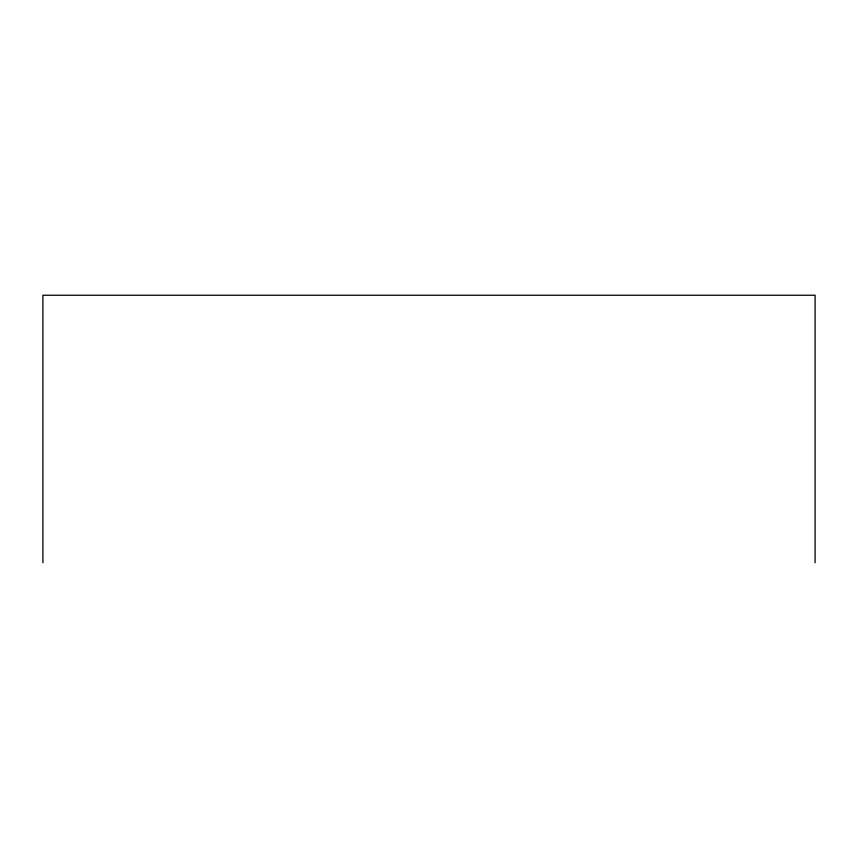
<?xml version="1.0" encoding="UTF-8"?>
<svg xmlns="http://www.w3.org/2000/svg" width="858" height="858" viewBox="0 0 858 858"><rect width="100%" height="100%" fill="white"/><g stroke="black" fill="none" stroke-linecap="round" stroke-linejoin="round"><path stroke-width="1.29" d="M815.1 562.762L815.1 295.238L42.9 295.238L42.9 562.762"/></g></svg>
